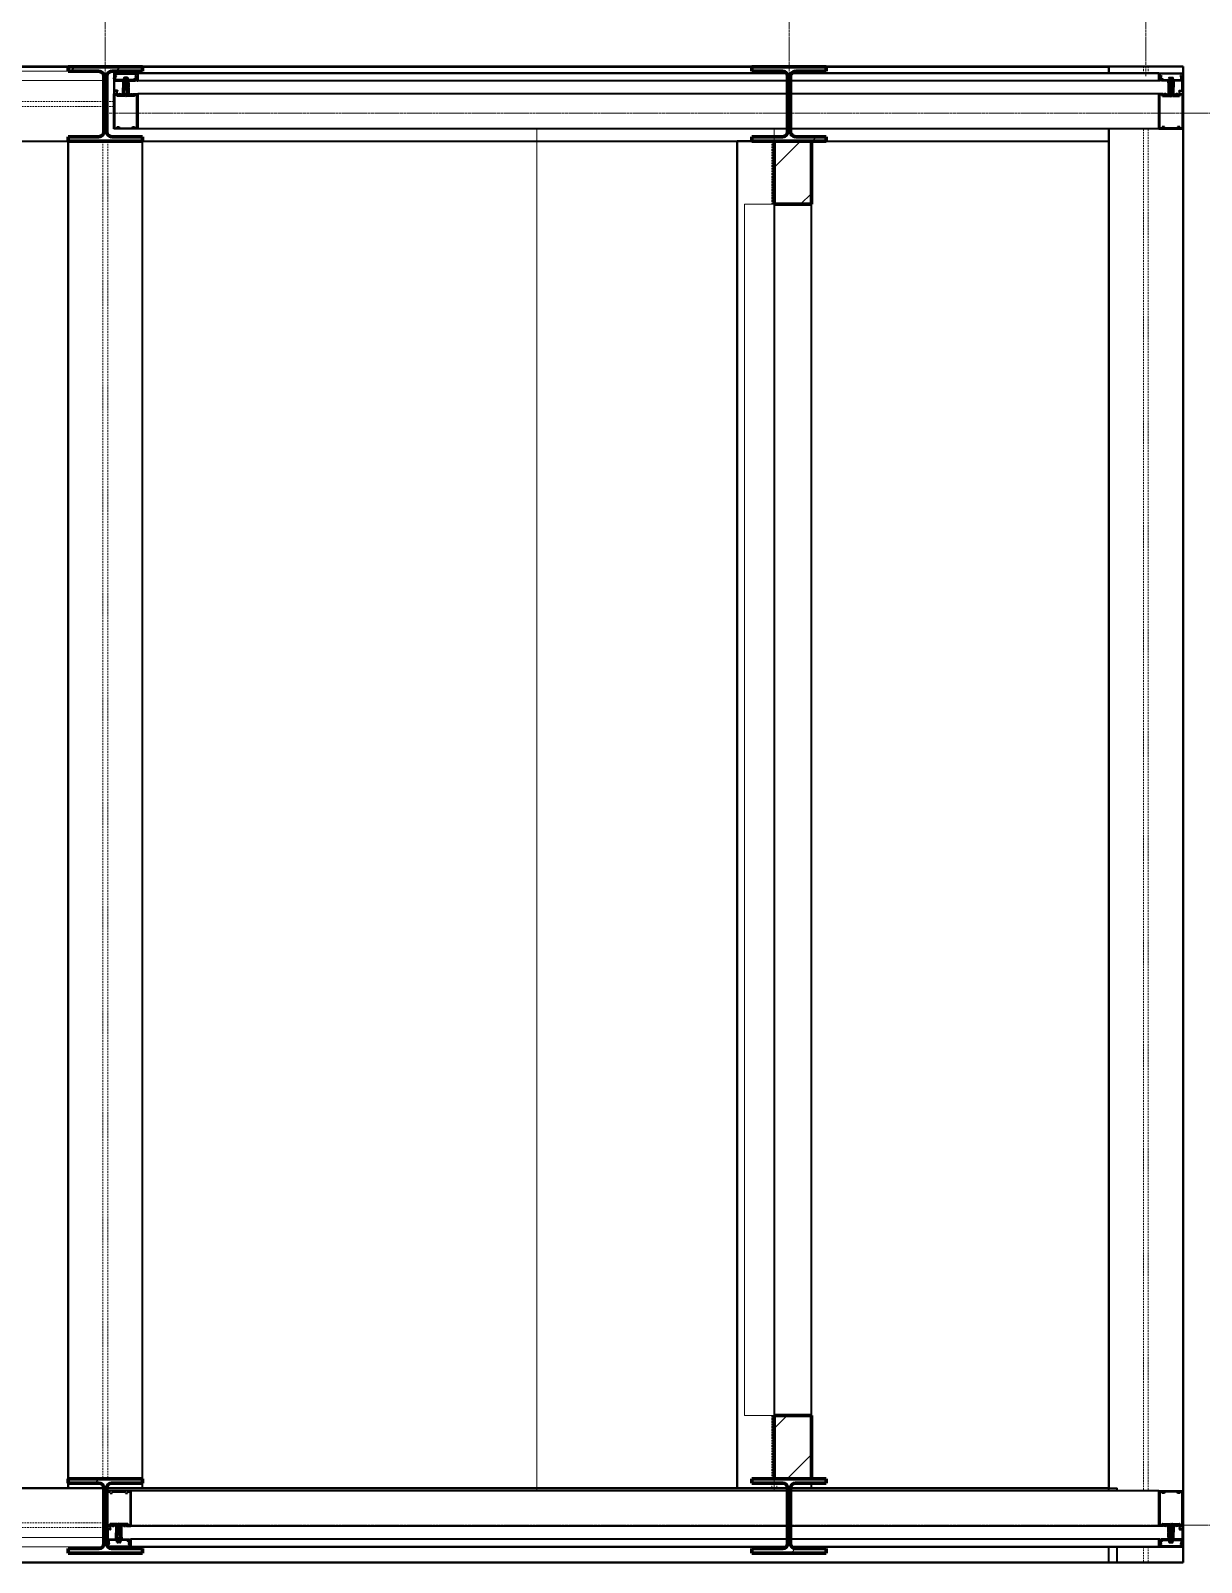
# Model space of a CAD drawing. Header units: millimetres. Extents: x -172 to 74841, y -20332 to 6639.
# Drawn here: x 48275 to 51425, y -14564 to -10442 of the extents above; entities that cross this region are included whole.
import ezdxf

# ---------------------------------------------------------------- set-up
doc = ezdxf.new("R2010")
doc.units = ezdxf.units.MM
doc.linetypes.add('DPA_Hidden 100', pattern=[7.2, 4.7, -2.5])
doc.linetypes.add('DPA_Hidden 50', pattern=[3, 2, -1])
for name, color, linetype, lineweight in [('A-DETL', 1, 'Continuous', 70), ('A-DETL-GENF', 2, 'Continuous', 35), ('A-DOOR', 3, 'Continuous', 9), ('A-DOOR-E', 2, 'Continuous', 25), ('A-DOOR-HDLN', 2, 'Continuous', 9), ('A-GLAZ-CURT', 2, 'Continuous', 9), ('A-GLAZ-CWMG', 2, 'Continuous', 35), ('A-ROOF', 2, 'Continuous', 35), ('A-WALL', 5, 'Continuous', 35), ('A-WALL-PATT', 1, 'Continuous', 35), ('S-BEAM', 2, 'Continuous', 35), ('S-COLS', 6, 'Continuous', 70), ('S-COLS-E', 2, 'Continuous', 35), ('WALL-E', 2, 'Continuous', 35)]:
    doc.layers.add(name, color=color, linetype=linetype, lineweight=lineweight)

# ---------------------------------------------------------------- blocks, each defined once
blk = doc.blocks.new('H-Wide Flange-Column - H200x200x49_9-V1-4214-01 ENLARGED ENTRANCE 4 GROUND LEVEL - REFLECTED CEILING PLAN')
at = {"layer": 'S-COLS-E', "lineweight": 9}
h = blk.add_hatch(dxfattribs=at)
h.set_pattern_fill('FP_9', color=256, style=0, pattern_type=2)
h.set_pattern_definition([(45, (887782.32, 10639.4), (-251.44717, 251.44717), []), (45, (887782.32, 11020.4), (-251.44717, 251.44717), [])])
h.paths.add_polyline_path([(87.7, -100), (100, -100), (100, -88), (17, -88), (7.8, -84.2), (4, -75), (4, 75), (7.8, 84.2), (17, 88), (100, 88), (100, 100), (-100, 100), (-100, 88), (-17, 88), (-7.8, 84.2), (-4, 75), (-4, -75), (-7.8, -84.2), (-17, -88), (-100, -88), (-100, -100), (63.7, -100)])
at = {"layer": 'S-COLS'}
for p, q in [((-100, 100), (100, 100)), ((-100, 88), (-100, 100)), ((-17, 88), (-100, 88)), ((100, 88), (17, 88)), ((100, 100), (100, 88)), ((-4, -75), (-4, 75)), ((4, 75), (4, -75)), ((-100, -100), (-100, -88)), ((-100, -88), (-17, -88)), ((100, -100), (-100, -100)), ((17, -88), (100, -88)), ((100, -88), (100, -100))]:
    blk.add_line(p, q, dxfattribs=at)
for centre, start, end in [((-17, 75), 360, 90), ((17, 75), 90, 180), ((-17, -75), 270, 0), ((17, -75), 180, 270)]:
    blk.add_arc(centre, 13, start, end, dxfattribs=at)
blk = doc.blocks.new('H-Wide Flange-Column - H200x200x49_9-V4-4214-01 ENLARGED ENTRANCE 4 GROUND LEVEL - REFLECTED CEILING PLAN')
at = {"layer": 'S-COLS-E', "lineweight": 9}
h = blk.add_hatch(dxfattribs=at)
h.set_pattern_fill('FP_12', color=256, style=0, pattern_type=2)
h.set_pattern_definition([(45, (887782.32, 14439.4), (-251.44717, 251.44717), []), (45, (887782.32, 14820.4), (-251.44717, 251.44717), [])])
h.paths.add_polyline_path([(-2.6, -100), (100, -100), (100, -88), (17, -88), (7.2, -82.8), (4, -75), (4, 75), (7.8, 84.2), (17, 88), (100, 88), (100, 100), (-100, 100), (-100, 88), (-17, 88), (-7.8, 84.2), (-4, 75), (-4, -75), (-7.8, -84.2), (-17, -88), (-100, -88), (-100, -100)])
at = {"layer": 'S-COLS'}
for p, q in [((-100, 100), (100, 100)), ((-100, 88), (-100, 100)), ((-17, 88), (-100, 88)), ((100, 88), (17, 88)), ((100, 100), (100, 88)), ((-4, -75), (-4, 75)), ((4, 75), (4, -75)), ((-100, -100), (-100, -88)), ((-100, -88), (-17, -88)), ((100, -100), (-100, -100)), ((17, -88), (100, -88)), ((100, -88), (100, -100))]:
    blk.add_line(p, q, dxfattribs=at)
for centre, start, end in [((-17, 75), 360, 90), ((17, 75), 90, 180), ((-17, -75), 270, 0), ((17, -75), 180, 270)]:
    blk.add_arc(centre, 13, start, end, dxfattribs=at)
blk = doc.blocks.new('Curtain Panel - GlazedPanel_Single_Clear-17889040-4214-01 ENLARGED ENTRANCE 4 GROUND LEVEL - REFLECTED CEILING PLAN')
at = {"layer": 'A-GLAZ-CURT'}
for p, q in [((-1397.6, 17.5), (-382.6, 17.5)), ((-1397.6, -17.5), (-1397.6, 17.5)), ((-374.6, 17.5), (1397.6, 17.5)), ((1397.6, 17.5), (1397.6, -17.5)), ((-382.6, -17.5), (-1397.6, -17.5)), ((1397.6, -17.5), (-374.6, -17.5))]:
    blk.add_line(p, q, dxfattribs=at)
blk = doc.blocks.new('Rectangular Mullion - DPA-AR_Rectangular_Mullion_Bottom_Right _Flip-17889038-4214-01 ENLARGED ENTRANCE 4 GROUND LEVEL - REFLECTED CEILING PLAN')
at = {"layer": 'A-GLAZ-CWMG'}
for p, q in [((-887694.6, -10556.7), (-887694.6, -10576.7)), ((-887694.6, -10576.7), (-887694.6, -10556.7)), ((-887694.6, -10556.7), (-885949.5, -10556.7)), ((-885949.5, -10556.7), (-887694.6, -10556.7)), ((-885946.3, -10576.7), (-887694.6, -10576.7)), ((-885946.3, -10576.7), (-887694.6, -10576.7)), ((-884947.3, -10576.7), (-885938.3, -10576.7)), ((-884947.3, -10576.7), (-885938.3, -10576.7)), ((-885935.1, -10556.7), (-884947.3, -10556.7)), ((-884947.3, -10556.7), (-885935.1, -10556.7)), ((-884947.3, -10556.7), (-884947.3, -10576.7)), ((-884947.3, -10576.7), (-884947.3, -10556.7)), ((-887694.6, -10611.7), (-887694.6, -10706.7)), ((-887694.6, -10706.7), (-887694.6, -10611.7)), ((-885946.3, -10611.7), (-887694.6, -10611.7)), ((-885946.3, -10611.7), (-887694.6, -10611.7)), ((-884947.3, -10611.7), (-885938.3, -10611.7)), ((-884947.3, -10611.7), (-885938.3, -10611.7)), ((-884947.3, -10611.7), (-884947.3, -10706.7)), ((-884947.3, -10706.7), (-884947.3, -10611.7)), ((-885946.3, -10706.7), (-887694.6, -10706.7)), ((-885946.3, -10706.7), (-887694.6, -10706.7)), ((-884947.3, -10706.7), (-885938.3, -10706.7)), ((-884947.3, -10706.7), (-885938.3, -10706.7))]:
    blk.add_line(p, q, dxfattribs=at)
blk = doc.blocks.new('Rectangular Mullion - 65 x 150mm-17686081-4214-01 ENLARGED ENTRANCE 4 GROUND LEVEL - REFLECTED CEILING PLAN')
at = {"layer": 'A-DETL-GENF'}
for p, q in [((-32.5, 25.3), (-32.5, 37.5)), ((-32.5, 37.5), (32.5, 37.5)), ((-32.5, 18), (-32.5, 22.7)), ((-29.9, 17.5), (-32, 17.5)), ((-31.7, 23.5), (-30.7, 23.5)), ((-31.2, 36.2), (-31.2, 25.8)), ((-15.9, 36.2), (-31.2, 36.2)), ((-31.2, 25.8), (-30.5, 25.8)), ((-30.5, 23.7), (-31, 23.7)), ((-30.3, 26), (-27.6, 30.6)), ((-26.8, 21.3), (-29, 21.3)), ((-25.9, 29.6), (-27.4, 26.9)), ((-27.4, 26.9), (-27.4, 23.5)), ((-27.4, 23.5), (-24.5, 23.5)), ((-5.7, 17.5), (-25.9, 17.5)), ((-23, 22), (-23, 20)), ((-23, 20), (-8.3, 20)), ((0, 36), (-15.9, 36.2)), ((-7.6, 20.7), (-8.3, 20)), ((-8, 12.1), (-8, 17.5)), ((-8, 12.1), (-8, 0.5)), ((-8, 12.1), (-6.9, 12.1)), ((-7.7, 0.2), (-6.7, 0.2)), ((-7.6, 20.7), (-0.4, 20.7)), ((-6.6, 12.5), (-6.9, 12.1)), ((-6.2, 12.1), (-6.6, 12.5)), ((-6.3, 20.7), (-6.3, 21.7)), ((-6.3, 21.7), (6.3, 21.7)), ((-4.3, 12.1), (-6.2, 12.1)), ((-5.7, 17.5), (-5.3, 17.1)), ((-5.3, 17.1), (-5, 17.5)), ((-5.2, 25.2), (-5.2, 21.7)), ((5.1, 25.3), (-5.1, 25.3)), ((-5, 17.5), (5, 17.5)), ((-4.9, 4.3), (-4.9, 12.1)), ((-4.9, 4.3), (-2.4, 1.4)), ((4.9, 4.3), (-4.9, 4.3)), ((-3.9, 12.5), (-4.3, 12.1)), ((-3.9, 26.1), (3.9, 26.1)), ((-3.6, 12.1), (-3.9, 12.5)), ((-2.5, 12.1), (-3.6, 12.1)), ((-2.6, 25.2), (-2.6, 21.7)), ((-2.5, 12.1), (-2.5, 17.5)), ((-2.5, 1.8), (-2.5, 12.1)), ((-1.1, -3.8), (-2.5, 1.8)), ((-2.4, 1.4), (-2.4, -23.5)), ((-2.4, 1.4), (2.4, 1.4)), ((0, 20.3), (-0.4, 20.7)), ((15.9, 36.2), (0, 36)), ((0.4, 20.7), (0, 20.3)), ((0.4, 20.7), (7.6, 20.7)), ((2.5, 1.8), (1.1, -3.8)), ((2.4, 1.4), (4.9, 4.3)), ((2.4, -23.5), (2.4, 1.4)), ((2.5, 12.1), (2.5, 17.5)), ((2.5, 12.1), (2.5, 1.6)), ((3.6, 12.1), (2.5, 12.1)), ((2.6, 25.2), (2.6, 21.7)), ((3.9, 12.5), (3.6, 12.1)), ((4.3, 12.1), (3.9, 12.5)), ((6.2, 12.1), (4.3, 12.1)), ((4.9, 4.3), (4.9, 12.1)), ((5, 17.5), (5.3, 17.1)), ((5.2, 25.2), (5.2, 21.7)), ((5.3, 17.1), (5.7, 17.5)), ((28.4, 17.5), (5.7, 17.5)), ((6.6, 12.5), (6.2, 12.1)), ((6.3, 21.7), (6.3, 20.7)), ((6.9, 12.1), (6.6, 12.5)), ((6.7, 0.2), (7.7, 0.2)), ((6.9, 12.1), (8, 12.1)), ((8.3, 20), (7.6, 20.7)), ((8, 17.5), (8, 12.1)), ((8, 12.1), (8, 0.5)), ((8.3, 20), (27.4, 20)), ((31.2, 36.2), (15.9, 36.2)), ((27.4, 26.9), (25.9, 29.6)), ((27.4, 20), (27.4, 26.9)), ((27.6, 30.6), (30.3, 26)), ((30, -7.1), (30, 16)), ((30.5, 25.8), (31.2, 25.8)), ((31, 23.7), (30.5, 23.7)), ((30.7, 23.5), (31.7, 23.5)), ((31.2, 25.8), (31.2, 36.2)), ((32.5, 37.5), (32.5, 25.3)), ((32.5, 22.7), (32.5, -11.2)), ((-21, -17.5), (-32.5, -17.5)), ((-32.5, -17.5), (-32.5, -112.5)), ((-30, -20), (-24, -20)), ((-30, -110), (-30, -20)), ((-24, -20), (-24, -23.1)), ((-23.2, -23.8), (-4.1, -23.8)), ((-17.9, -21.3), (-20.2, -21.3)), ((-13.8, -17.5), (-17.1, -17.5)), ((-13.1, -20.5), (-13.1, -18.3)), ((-5.9, -21.3), (-12.3, -21.3)), ((-10.5, -19.4), (-10.5, -21.3)), ((-8, -18.7), (-9.7, -18.7)), ((-8, -2), (-8, -18.7)), ((-6.7, -1.7), (-7.7, -1.7)), ((-6.4, -0.1), (-6.4, -1.5)), ((-5.4, -19.8), (-5.4, -4.6)), ((-5.4, -4.6), (-3.5, -4.6)), ((-5.1, -18.3), (-5.1, -20.5)), ((-0.8, -17.5), (-4.3, -17.5)), ((-2.6, -20.8), (2.6, -20.8)), ((-2.6, -22.3), (-2.6, -20.8)), ((-2.4, -23.5), (0, -25.9)), ((0, -18.3), (-0.8, -17.5)), ((0.8, -17.5), (0, -18.3)), ((0, -25.9), (2.4, -23.5)), ((4.3, -17.5), (0.8, -17.5)), ((2.6, -20.8), (2.6, -22.3)), ((3.5, -4.6), (5.4, -4.6)), ((4.1, -23.8), (23.2, -23.8)), ((5.1, -20.5), (5.1, -18.3)), ((5.4, -4.6), (5.4, -19.8)), ((12.3, -21.3), (5.9, -21.3)), ((6.4, -1.5), (6.4, -0.1)), ((7.7, -1.7), (6.7, -1.7)), ((8, -18.7), (8, -2)), ((9.7, -18.7), (8, -18.7)), ((10.5, -21.3), (10.5, -19.4)), ((13.1, -18.3), (13.1, -20.5)), ((17.1, -17.5), (13.8, -17.5)), ((20.2, -21.3), (17.9, -21.3)), ((32.5, -17.5), (21, -17.5)), ((22.3, -10.4), (22.3, -9.4)), ((23.1, -8.6), (28.4, -8.6)), ((32.5, -11.2), (23.1, -11.2)), ((23.3, -17.5), (23.3, -11.2)), ((24, -23.1), (24, -20)), ((24, -20), (30, -20)), ((30, -20), (30, -110)), ((32.5, -11.2), (32.5, -17.5)), ((32.5, -112.5), (32.5, -17.5)), ((-32.5, -112.5), (32.5, -112.5)), ((-25.1, -110), (-30, -110)), ((-23.6, -106.9), (-23.6, -108.4)), ((-17.7, -106.9), (-23.6, -106.9)), ((-17.7, -108.4), (-17.7, -106.9)), ((16.1, -110), (-16.1, -110)), ((17.7, -106.9), (17.7, -108.4)), ((23.6, -106.9), (17.7, -106.9)), ((23.6, -108.4), (23.6, -106.9)), ((30, -110), (25.1, -110))]:
    blk.add_line(p, q, dxfattribs=at)
for centre, radius, start, end in [((-31, 25.3), 1.52, 180, 270), ((-31.7, 22.7), 0.762, 90, 180), ((-32, 18), 0.508, 180, 270), ((-30.7, 24.8), 1.27, 270, 71.3371), ((-30.5, 24.8), 1.02, 270, 90), ((-29, 20), 1.27, 90, 180), ((-28, 19.8), 2.29, 180, 225.1897), ((-29.9, 17.9), 0.381, 270, 45.1897), ((-26.8, 30.1), 1.02, 330, 150), ((-26.8, 20), 1.27, 0, 90), ((-25.9, 17.9), 0.381, 134.8103, 270), ((-27.8, 19.8), 2.29, 314.8103, 0), ((-24.5, 22), 1.52, 0, 90), ((-7.7, 0.5), 0.254, 180, 270), ((-6.7, -0.1), 0.254, 0, 90), ((-3.9, 24.7), 1.38, 20.9416, 159.0732), ((0, 21.9), 4.19, 54.2873, 125.7127), ((3.9, 24.7), 1.38, 20.9416, 159.0732), ((6.7, -0.1), 0.254, 90, 180), ((7.7, 0.5), 0.254, 270, 0), ((26.8, 30.1), 1.02, 30, 210), ((28.4, 16), 1.52, 0, 90), ((30.7, 24.8), 1.27, 108.6629, 270), ((30.5, 24.8), 1.02, 90, 270), ((31, 25.3), 1.52, 270, 0), ((31.7, 22.7), 0.762, 0, 90), ((-23.2, -23.1), 0.762, 180, 270), ((-19.2, -19.8), 2.29, 134.8103, 180), ((-20.2, -20), 1.27, 180, 270), ((-21, -17.9), 0.381, 314.8103, 90), ((-17.9, -20), 1.27, 270, 0), ((-17.1, -17.9), 0.381, 90, 225.1897), ((-18.9, -19.8), 2.29, 0, 45.1897), ((-13.8, -18.3), 0.762, 0, 90), ((-12.3, -20.5), 0.762, 180, 270), ((-9.7, -19.4), 0.762, 90, 180), ((-7.7, -2), 0.254, 90, 180), ((-6.9, -19.8), 1.52, 270, 0), ((-6.7, -1.5), 0.254, 270, 0), ((-5.9, -20.5), 0.762, 270, 0), ((-4.3, -18.3), 0.762, 90, 180), ((-4.1, -22.3), 1.52, 270, 0), ((0, -3.5), 3.63, 197.5064, 342.4936), ((0, -3.5), 1.09, 195, 345), ((4.1, -22.3), 1.52, 180, 270), ((4.3, -18.3), 0.762, 0, 90), ((5.9, -20.5), 0.762, 180, 270), ((6.9, -19.8), 1.52, 180, 270), ((6.7, -1.5), 0.254, 180, 270), ((7.7, -2), 0.254, 0, 90), ((9.7, -19.4), 0.762, 0, 90), ((12.3, -20.5), 0.762, 270, 0), ((13.8, -18.3), 0.762, 90, 180), ((18.9, -19.8), 2.29, 134.8103, 180), ((17.9, -20), 1.27, 180, 270), ((17.1, -17.9), 0.381, 314.8103, 90), ((20.2, -20), 1.27, 270, 0), ((21, -17.9), 0.381, 90, 225.1897), ((19.2, -19.8), 2.29, 0, 45.1897), ((23.1, -9.4), 0.762, 90, 180), ((23.1, -10.4), 0.762, 180, 270), ((23.2, -23.1), 0.762, 270, 0), ((28.4, -7.1), 1.52, 270, 0), ((-25.1, -108.4), 1.52, 270, 0), ((-16.1, -108.4), 1.52, 180, 270), ((16.1, -108.4), 1.52, 270, 0), ((25.1, -108.4), 1.52, 180, 270)]:
    blk.add_arc(centre, radius, start, end, dxfattribs=at)
blk = doc.blocks.new('Rectangular Mullion - DPA-AR_Rectangular_Mullion_Bottom_Right _Flip-17790767-4214-01 ENLARGED ENTRANCE 4 GROUND LEVEL - REFLECTED CEILING PLAN')
at = {"layer": 'A-GLAZ-CWMG', "lineweight": 9}
for p, q in [((0, 37.5), (-65, 37.5)), ((-65, 37.5), (-65, 17.5)), ((-65, 17.5), (-41, 17.5)), ((-41, 17.5), (-41, -17.5)), ((0, -112.5), (0, 37.5)), ((-41, -17.5), (-65, -17.5)), ((-65, -17.5), (-65, -112.5)), ((-65, -112.5), (0, -112.5))]:
    blk.add_line(p, q, dxfattribs=at)
blk = doc.blocks.new('Rectangular Mullion - 65 x 150mm-17686078-4214-01 ENLARGED ENTRANCE 4 GROUND LEVEL - REFLECTED CEILING PLAN')
at = {"layer": 'A-DETL-GENF'}
for p, q in [((-32.5, 37.5), (-32.5, 25.3)), ((32.5, 37.5), (-32.5, 37.5)), ((-32.5, 22.7), (-32.5, -11.1)), ((-30.7, 23.5), (-31.7, 23.5)), ((-31.2, 25.8), (-31.2, 36.2)), ((-31.2, 36.2), (-15.9, 36.2)), ((-30.5, 25.8), (-31.2, 25.8)), ((-31, 23.7), (-30.5, 23.7)), ((-27.6, 30.6), (-30.3, 26)), ((-30, -7.1), (-30, 16)), ((-28.4, 17.5), (-5.7, 17.5)), ((-27.4, 26.9), (-25.9, 29.6)), ((-27.4, 20), (-27.4, 26.9)), ((-8.3, 20), (-27.4, 20)), ((-15.9, 36.2), (0, 36)), ((-8.3, 20), (-7.6, 20.7)), ((-8, 17.5), (-8, 12.1)), ((-6.9, 12.1), (-8, 12.1)), ((-8, 12.1), (-8, 0.5)), ((-6.7, 0.2), (-7.7, 0.2)), ((-0.4, 20.7), (-7.6, 20.7)), ((-6.9, 12.1), (-6.6, 12.5)), ((-6.6, 12.5), (-6.2, 12.1)), ((6.3, 21.7), (-6.3, 21.7)), ((-6.3, 21.7), (-6.3, 20.7)), ((-6.2, 12.1), (-4.3, 12.1)), ((-5.3, 17.1), (-5.7, 17.5)), ((-5, 17.5), (-5.3, 17.1)), ((-5.2, 25.2), (-5.2, 21.7)), ((-5.1, 25.3), (5.1, 25.3)), ((5, 17.5), (-5, 17.5)), ((-4.9, 4.3), (-4.9, 12.1)), ((-4.9, 4.3), (4.9, 4.3)), ((-2.4, 1.4), (-4.9, 4.3)), ((-4.3, 12.1), (-3.9, 12.5)), ((3.9, 26.1), (-3.9, 26.1)), ((-3.9, 12.5), (-3.6, 12.1)), ((-3.6, 12.1), (-2.5, 12.1)), ((-2.6, 25.2), (-2.6, 21.7)), ((-2.5, 12.1), (-2.5, 17.5)), ((-2.5, 12.1), (-2.5, 1.6)), ((-2.5, 1.8), (-1.1, -3.8)), ((-2.4, -23.5), (-2.4, 1.4)), ((2.4, 1.4), (-2.4, 1.4)), ((-0.4, 20.7), (0, 20.3)), ((0, 36), (15.9, 36.2)), ((0, 20.3), (0.4, 20.7)), ((7.6, 20.7), (0.4, 20.7)), ((1.1, -3.8), (2.5, 1.8)), ((4.9, 4.3), (2.4, 1.4)), ((2.4, 1.4), (2.4, -23.5)), ((2.5, 12.1), (2.5, 17.5)), ((2.5, 12.1), (3.6, 12.1)), ((2.5, 1.8), (2.5, 12.1)), ((2.6, 25.2), (2.6, 21.7)), ((3.6, 12.1), (3.9, 12.5)), ((3.9, 12.5), (4.3, 12.1)), ((4.3, 12.1), (6.2, 12.1)), ((4.9, 4.3), (4.9, 12.1)), ((5.3, 17.1), (5, 17.5)), ((5.2, 25.2), (5.2, 21.7)), ((5.7, 17.5), (5.3, 17.1)), ((5.7, 17.5), (25.9, 17.5)), ((6.2, 12.1), (6.6, 12.5)), ((6.3, 20.7), (6.3, 21.7)), ((6.6, 12.5), (6.9, 12.1)), ((7.7, 0.2), (6.7, 0.2)), ((8, 12.1), (6.9, 12.1)), ((7.6, 20.7), (8.3, 20)), ((8, 12.1), (8, 17.5)), ((8, 12.1), (8, 0.5)), ((23, 20), (8.3, 20)), ((15.9, 36.2), (31.2, 36.2)), ((23, 22), (23, 20)), ((27.4, 23.5), (24.5, 23.5)), ((25.9, 29.6), (27.4, 26.9)), ((26.8, 21.3), (29, 21.3)), ((27.4, 26.9), (27.4, 23.5)), ((30.3, 26), (27.6, 30.6)), ((29.9, 17.5), (32, 17.5)), ((31.2, 25.8), (30.5, 25.8)), ((30.5, 23.7), (31, 23.7)), ((31.7, 23.5), (30.7, 23.5)), ((31.2, 36.2), (31.2, 25.8)), ((32.5, 25.3), (32.5, 37.5)), ((32.5, 18), (32.5, 22.7)), ((-32.5, -11.1), (-23.1, -11.1)), ((-32.5, -11.2), (-32.5, -17.5)), ((-32.5, -17.5), (-21, -17.5)), ((-32.5, -112.5), (-32.5, -17.5)), ((-24, -20), (-30, -20)), ((-30, -20), (-30, -110)), ((-23.1, -8.6), (-28.4, -8.6)), ((-24, -23.1), (-24, -20)), ((-23.3, -17.5), (-23.3, -11.1)), ((-4.1, -23.8), (-23.2, -23.8)), ((-22.3, -10.4), (-22.3, -9.4)), ((-20.2, -21.3), (-17.9, -21.3)), ((-17.1, -17.5), (-13.8, -17.5)), ((-13.1, -18.3), (-13.1, -20.5)), ((-12.3, -21.3), (-5.9, -21.3)), ((-10.5, -21.3), (-10.5, -19.4)), ((-9.7, -18.7), (-8, -18.7)), ((-8, -18.7), (-8, -2)), ((-7.7, -1.7), (-6.7, -1.7)), ((-6.4, -1.5), (-6.4, -0.1)), ((-3.5, -4.6), (-5.4, -4.6)), ((-5.4, -4.6), (-5.4, -19.8)), ((-5.1, -20.5), (-5.1, -18.3)), ((-4.3, -17.5), (-0.8, -17.5)), ((-2.6, -20.8), (-2.6, -22.3)), ((2.6, -20.8), (-2.6, -20.8)), ((0, -25.9), (-2.4, -23.5)), ((-0.8, -17.5), (0, -18.3)), ((0, -18.3), (0.8, -17.5)), ((2.4, -23.5), (0, -25.9)), ((0.8, -17.5), (4.3, -17.5)), ((2.6, -22.3), (2.6, -20.8)), ((5.4, -4.6), (3.5, -4.6)), ((23.2, -23.8), (4.1, -23.8)), ((5.1, -18.3), (5.1, -20.5)), ((5.4, -19.8), (5.4, -4.6)), ((5.9, -21.3), (12.3, -21.3)), ((6.4, -0.1), (6.4, -1.5)), ((6.7, -1.7), (7.7, -1.7)), ((8, -2), (8, -18.7)), ((8, -18.7), (9.7, -18.7)), ((10.5, -19.4), (10.5, -21.3)), ((13.1, -20.5), (13.1, -18.3)), ((13.8, -17.5), (17.1, -17.5)), ((17.9, -21.3), (20.2, -21.3)), ((21, -17.5), (32.5, -17.5)), ((24, -20), (24, -23.1)), ((30, -20), (24, -20)), ((30, -110), (30, -20)), ((32.5, -17.5), (32.5, -112.5)), ((32.5, -112.5), (-32.5, -112.5)), ((-30, -110), (-25.1, -110)), ((-23.6, -108.4), (-23.6, -106.9)), ((-23.6, -106.9), (-17.7, -106.9)), ((-17.7, -106.9), (-17.7, -108.4)), ((-16.1, -110), (16.1, -110)), ((17.7, -106.9), (23.6, -106.9)), ((17.7, -108.4), (17.7, -106.9)), ((23.6, -106.9), (23.6, -108.4)), ((25.1, -110), (30, -110))]:
    blk.add_line(p, q, dxfattribs=at)
for centre, radius, start, end in [((-31, 25.3), 1.52, 180, 270), ((-31.7, 22.7), 0.762, 90, 180), ((-30.7, 24.8), 1.27, 270, 71.3371), ((-30.5, 24.8), 1.02, 270, 90), ((-28.4, 16), 1.52, 90, 180), ((-26.8, 30.1), 1.02, 330, 150), ((-7.7, 0.5), 0.254, 180, 270), ((-6.7, -0.1), 0.254, 0, 90), ((-3.9, 24.7), 1.38, 20.9268, 159.0584), ((0, 21.9), 4.19, 54.2873, 125.7127), ((3.9, 24.7), 1.38, 20.9268, 159.0584), ((6.7, -0.1), 0.254, 90, 180), ((7.7, 0.5), 0.254, 270, 0), ((24.5, 22), 1.52, 90, 180), ((26.8, 20), 1.27, 90, 180), ((27.8, 19.8), 2.29, 180, 225.1897), ((26.8, 30.1), 1.02, 30, 210), ((25.9, 17.9), 0.381, 270, 45.1897), ((29, 20), 1.27, 360, 90), ((30.7, 24.8), 1.27, 108.6629, 270), ((30.5, 24.8), 1.02, 90, 270), ((29.9, 17.9), 0.381, 134.8103, 270), ((28, 19.8), 2.29, 314.8103, 360), ((31, 25.3), 1.52, 270, 0), ((31.7, 22.7), 0.762, 0, 90), ((32, 18), 0.508, 270, 0), ((-28.4, -7.1), 1.52, 180, 270), ((-23.2, -23.1), 0.762, 180, 270), ((-23.1, -9.4), 0.762, 0, 90), ((-23.1, -10.4), 0.762, 270, 0), ((-19.2, -19.8), 2.29, 134.8103, 180), ((-20.2, -20), 1.27, 180, 270), ((-21, -17.9), 0.381, 314.8103, 90), ((-17.9, -20), 1.27, 270, 360), ((-17.1, -17.9), 0.381, 90, 225.1897), ((-18.9, -19.8), 2.29, 360, 45.1897), ((-13.8, -18.3), 0.762, 0, 90), ((-12.3, -20.5), 0.762, 180, 270), ((-9.7, -19.4), 0.762, 90, 180), ((-7.7, -2), 0.254, 90, 180), ((-6.9, -19.8), 1.52, 270, 0), ((-6.7, -1.5), 0.254, 270, 0), ((-5.9, -20.5), 0.762, 270, 0), ((-4.3, -18.3), 0.762, 90, 180), ((-4.1, -22.3), 1.52, 270, 0), ((0, -3.5), 3.63, 197.5064, 342.4936), ((0, -3.5), 1.09, 195, 345), ((4.1, -22.3), 1.52, 180, 270), ((4.3, -18.3), 0.762, 360, 90), ((5.9, -20.5), 0.762, 180, 270), ((6.9, -19.8), 1.52, 180, 270), ((6.7, -1.5), 0.254, 180, 270), ((7.7, -2), 0.254, 360, 90), ((9.7, -19.4), 0.762, 0, 90), ((12.3, -20.5), 0.762, 270, 0), ((13.8, -18.3), 0.762, 90, 180), ((18.9, -19.8), 2.29, 134.8103, 180), ((17.9, -20), 1.27, 180, 270), ((17.1, -17.9), 0.381, 314.8103, 90), ((20.2, -20), 1.27, 270, 0), ((21, -17.9), 0.381, 90, 225.1897), ((19.2, -19.8), 2.29, 0, 45.1897), ((23.2, -23.1), 0.762, 270, 0), ((-25.1, -108.4), 1.52, 270, 0), ((-16.1, -108.4), 1.52, 180, 270), ((16.1, -108.4), 1.52, 270, 0), ((25.1, -108.4), 1.52, 180, 270)]:
    blk.add_arc(centre, radius, start, end, dxfattribs=at)
blk = doc.blocks.new('Rectangular Mullion - DPA-AR_Rectangular_Mullion_Bottom_Left _Flip-17790768-4214-01 ENLARGED ENTRANCE 4 GROUND LEVEL - REFLECTED CEILING PLAN')
at = {"layer": 'A-GLAZ-CWMG', "lineweight": 9}
for p, q in [((-65, 37.5), (0, 37.5)), ((-65, 17.5), (-65, 37.5)), ((-41, 17.5), (-65, 17.5)), ((-41, -17.5), (-41, 17.5)), ((0, 37.5), (0, -112.5)), ((-65, -112.5), (-65, -17.5)), ((-65, -17.5), (-41, -17.5)), ((0, -112.5), (-65, -112.5))]:
    blk.add_line(p, q, dxfattribs=at)
blk = doc.blocks.new('H-Wide Flange Beams - H200x200x49_9-17769350-4214-01 ENLARGED ENTRANCE 4 GROUND LEVEL - REFLECTED CEILING PLAN')
at = {"layer": 'S-BEAM'}
for p, q in [((-1396, 100), (-1396, -100)), ((-1396, -100), (-1396, 100)), ((-1396, 100), (-1396, 17)), ((-1396, 17), (-1396, 100)), ((-1396, 100), (-1354.1, 100)), ((-1203.8, 100), (2461.7, 100)), ((2461.7, 100), (-1196, 100)), ((-1196, 100), (2461.7, 100)), ((-1196, 100), (2461.7, 100)), ((2630, 100), (2611.7, 100)), ((2611.7, 100), (2630, 100)), ((2611.7, 100), (2630, 100)), ((2611.7, 100), (2630, 100)), ((2630, 100), (2630, 17)), ((2630, 17), (2630, 100)), ((2630, 100), (2630, -100)), ((2630, -100), (2630, 100)), ((-1396, 17), (-1396, 4.4)), ((-1396, 4.4), (-1396, 17)), ((2630, 17), (2630, 4.4)), ((2630, 4.4), (2630, 17)), ((-1396, -17), (-1396, -4.4)), ((-1396, -4.4), (-1396, -17)), ((-1396, -100), (-1396, -17)), ((-1396, -17), (-1396, -100)), ((2630, -17), (2630, -4.4)), ((2630, -4.4), (2630, -17)), ((2630, -100), (2630, -17)), ((2630, -17), (2630, -100)), ((-1396, -100), (2630, -100)), ((-1396, -100), (2630, -100)), ((-1396, -100), (2630, -100)), ((-1396, -100), (2630, -100))]:
    blk.add_line(p, q, dxfattribs=at)
at = {"layer": 'S-BEAM', "linetype": 'DPA_Hidden 100', "lineweight": 9}
for p, q in [((-1354.1, 6.5), (-1396, 6.5)), ((2461.7, 6.5), (-1203.8, 6.5)), ((2630, 6.5), (2611.7, 6.5)), ((-1354.1, -6.5), (-1396, -6.5)), ((2461.7, -6.5), (-1203.8, -6.5)), ((2630, -6.5), (2611.7, -6.5))]:
    blk.add_line(p, q, dxfattribs=at)
blk = doc.blocks.new('H-Wide Flange Beams - H200x200x49_9-17888861-4214-01 ENLARGED ENTRANCE 4 GROUND LEVEL - REFLECTED CEILING PLAN')
at = {"layer": 'S-BEAM'}
for p, q in [((3277.4, 100), (-4294.1, 100)), ((-4294.1, 100), (3277.4, 100)), ((-4294.1, 100), (3277.4, 100)), ((-4294.1, 100), (3277.4, 100)), ((3277.4, 100), (3277.4, 82.7)), ((3277.4, 82.7), (3277.4, 100)), ((3277.4, 100), (3277.4, 82.7)), ((3277.4, 82.7), (3277.4, 100)), ((3277.4, -67.3), (3277.4, -100)), ((3277.4, -100), (3277.4, -67.3)), ((3277.4, -67.3), (3277.4, -100)), ((3277.4, -100), (3277.4, -67.3)), ((-4294.1, -100), (3277.4, -100)), ((-4294.1, -100), (3277.4, -100)), ((-4294.1, -100), (3277.4, -100)), ((-4294.1, -100), (3277.4, -100))]:
    blk.add_line(p, q, dxfattribs=at)
at = {"layer": 'S-BEAM', "linetype": 'DPA_Hidden 100', "lineweight": 9}
for p, q in [((573.5, 6.5), (-1818.5, 6.5)), ((600.3, 6.5), (581.5, 6.5)), ((573.5, -6.5), (-1818.5, -6.5)), ((600.3, -6.5), (581.5, -6.5))]:
    blk.add_line(p, q, dxfattribs=at)
blk = doc.blocks.new('H-Wide Flange Beams - H200x200x49_9-17888608-4214-01 ENLARGED ENTRANCE 4 GROUND LEVEL - REFLECTED CEILING PLAN')
at = {"layer": 'S-BEAM'}
for p, q in [((573.5, 100), (-1818.5, 100)), ((-1818.5, 100), (573.5, 100)), ((-1818.5, 100), (573.5, 100)), ((-1818.5, 100), (573.5, 100)), ((2413.5, 100), (581.5, 100)), ((581.5, 100), (2413.5, 100)), ((581.5, 100), (2413.5, 100)), ((581.5, 100), (2413.5, 100)), ((3277.5, 100), (2421.5, 100)), ((2421.5, 100), (3277.5, 100)), ((2421.5, 100), (3277.5, 100)), ((2421.5, 100), (3300.1, 100)), ((3300.1, 92.3), (3300.1, 100)), ((3300.1, -100), (3300.1, -58.1)), ((-4287.9, -100), (3300.1, -100)), ((-4287.9, -100), (3300.1, -100)), ((-4287.9, -100), (3300.1, -100)), ((-4287.9, -100), (3300.1, -100))]:
    blk.add_line(p, q, dxfattribs=at)
at = {"layer": 'S-BEAM', "linetype": 'DPA_Hidden 100', "lineweight": 9}
for p, q in [((573.5, 6.5), (-1818.5, 6.5)), ((573.5, -6.5), (-1818.5, -6.5))]:
    blk.add_line(p, q, dxfattribs=at)
blk = doc.blocks.new('System Panel - Glazed-17791762-4214-01 ENLARGED ENTRANCE 4 GROUND LEVEL - REFLECTED CEILING PLAN')
at = {"layer": 'A-GLAZ-CURT'}
for p, q in [((-3548, 0.5), (-3548, 12.5)), ((-3548, 12.5), (-1156, 12.5)), ((-1169, -12.5), (-3535, -12.5))]:
    blk.add_line(p, q, dxfattribs=at)
blk = doc.blocks.new('H-Wide Flange Beams - H200x200x49_9-V5-4214-01 ENLARGED ENTRANCE 4 GROUND LEVEL - REFLECTED CEILING PLAN')
at = {"layer": 'S-BEAM'}
for p, q in [((-1196, 100), (-1196, 4)), ((-1196, 4), (-1196, 100)), ((-1196, 100), (-1196, 17)), ((-1196, 17), (-1196, 100)), ((2429, 100), (-1196, 100)), ((-1196, 100), (2429, 100)), ((-1196, 100), (2429, 100)), ((-1196, 100), (2429, 100)), ((2429, 100), (2429, 17)), ((2429, 17), (2429, 100)), ((2429, 100), (2429, -100)), ((2429, -100), (2429, 100)), ((-1196, 17), (-1196, 4.4)), ((-1196, 4.4), (-1196, 17)), ((2429, 17), (2429, 4.4)), ((2429, 4.4), (2429, 17)), ((-1196, -4), (-1196, -100)), ((-1196, -100), (-1196, -4)), ((-1196, -17), (-1196, -4.4)), ((-1196, -4.4), (-1196, -17)), ((-1196, -100), (-1196, -17)), ((-1196, -17), (-1196, -100)), ((2429, -17), (2429, -4.4)), ((2429, -4.4), (2429, -17)), ((2429, -100), (2429, -17)), ((2429, -17), (2429, -100)), ((-1196, -100), (2429, -100)), ((-1196, -100), (2429, -100)), ((-1196, -100), (2429, -100)), ((-1196, -100), (2429, -100))]:
    blk.add_line(p, q, dxfattribs=at)
at = {"layer": 'S-BEAM', "linetype": 'DPA_Hidden 100', "lineweight": 9}
for p, q in [((-1190, 6.5), (-1196, 6.5)), ((2429, 6.5), (-1171, 6.5)), ((-1190, -6.5), (-1196, -6.5)), ((2429, -6.5), (-1171, -6.5))]:
    blk.add_line(p, q, dxfattribs=at)
blk = doc.blocks.new('Curtain Panel - GlazedPanel_Single_Clear-17889002-4214-01 ENLARGED ENTRANCE 4 GROUND LEVEL - REFLECTED CEILING PLAN')
at = {"layer": 'A-GLAZ-CURT'}
for p, q in [((-1407, -17.5), (-1407, 17.5)), ((-1407, 17.5), (-392, 17.5)), ((-384, 17.5), (1407, 17.5)), ((1407, 17.5), (1407, -17.5)), ((-392, -17.5), (-1407, -17.5)), ((1407, -17.5), (-384, -17.5))]:
    blk.add_line(p, q, dxfattribs=at)
blk = doc.blocks.new('Rectangular Mullion - DPA-AR_Rectangular_Mullion_Bottom_Right _Flip-17889000-4214-01 ENLARGED ENTRANCE 4 GROUND LEVEL - REFLECTED CEILING PLAN')
at = {"layer": 'A-GLAZ-CWMG'}
for p, q in [((-887713.3, -14467.2), (-887713.3, -14372.2)), ((-887713.3, -14372.2), (-887713.3, -14467.2)), ((-885946.3, -14372.2), (-887713.3, -14372.2)), ((-885946.3, -14372.2), (-887713.3, -14372.2)), ((-884947.3, -14372.2), (-885938.3, -14372.2)), ((-884947.3, -14372.2), (-885938.3, -14372.2)), ((-884947.3, -14467.2), (-884947.3, -14372.2)), ((-884947.3, -14372.2), (-884947.3, -14467.2)), ((-885946.3, -14467.2), (-887713.3, -14467.2)), ((-885946.3, -14467.2), (-887713.3, -14467.2)), ((-884947.3, -14467.2), (-885938.3, -14467.2)), ((-884947.3, -14467.2), (-885938.3, -14467.2)), ((-887713.3, -14522.2), (-887713.3, -14502.2)), ((-887713.3, -14502.2), (-887713.3, -14522.2)), ((-885946.3, -14502.2), (-887713.3, -14502.2)), ((-885946.3, -14502.2), (-887713.3, -14502.2)), ((-884947.3, -14502.2), (-885938.3, -14502.2)), ((-884947.3, -14502.2), (-885938.3, -14502.2)), ((-884947.3, -14522.2), (-884947.3, -14502.2)), ((-884947.3, -14502.2), (-884947.3, -14522.2)), ((-887713.3, -14522.2), (-885949.5, -14522.2)), ((-885949.5, -14522.2), (-887713.3, -14522.2)), ((-885935.1, -14522.2), (-884947.3, -14522.2)), ((-884947.3, -14522.2), (-885935.1, -14522.2))]:
    blk.add_line(p, q, dxfattribs=at)
blk = doc.blocks.new('Rectangular Mullion - DPA-AR_Rectangular_Mullion_Bottom_Right _Flip-17791809-4214-01 ENLARGED ENTRANCE 4 GROUND LEVEL - REFLECTED CEILING PLAN')
at = {"layer": 'A-GLAZ-CWMG', "lineweight": 9}
for p, q in [((0, 112.5), (-65, 112.5)), ((-65, 112.5), (-65, 17.5)), ((0, -29.8), (0, 112.5)), ((-65, 17.5), (-41, 17.5)), ((-41, 17.5), (-41, -17.5)), ((-41, -17.5), (-65, -17.5)), ((-65, -17.5), (-65, -37.5)), ((-65, -37.5), (-3.2, -37.5))]:
    blk.add_line(p, q, dxfattribs=at)
blk = doc.blocks.new('Rectangular Mullion - DPA-AR_Rectangular_Mullion_Bottom_Left _Flip-17791810-4214-01 ENLARGED ENTRANCE 4 GROUND LEVEL - REFLECTED CEILING PLAN')
at = {"layer": 'A-GLAZ-CWMG', "lineweight": 9}
for p, q in [((-65, 17.5), (-65, 112.5)), ((-65, 112.5), (0, 112.5)), ((0, 112.5), (0, -37.5)), ((-41, 17.5), (-65, 17.5)), ((-41, -17.5), (-41, 17.5)), ((-65, -37.5), (-65, -17.5)), ((-65, -17.5), (-41, -17.5)), ((0, -37.5), (-65, -37.5))]:
    blk.add_line(p, q, dxfattribs=at)
blk = doc.blocks.new('System Panel - Glazed-V10-4214-01 ENLARGED ENTRANCE 4 GROUND LEVEL - REFLECTED CEILING PLAN')
at = {"layer": 'A-GLAZ-CURT'}
for p, q in [((-3548, -12.5), (-3548, 4.7)), ((-3544.8, 12.5), (-1159.2, 12.5)), ((-1156, -12.5), (-3548, -12.5))]:
    blk.add_line(p, q, dxfattribs=at)
blk = doc.blocks.new('H-Wide Flange Beams - H200x200x49_9-V11-4214-01 ENLARGED ENTRANCE 4 GROUND LEVEL - REFLECTED CEILING PLAN')
at = {"layer": 'S-BEAM'}
for p, q in [((-1196, 100), (-1196, -36)), ((-1196, -36), (-1196, 100)), ((-1196, 100), (-1196, 17)), ((-1196, 17), (-1196, 100)), ((2429, 100), (-1196, 100)), ((-1196, 100), (2429, 100)), ((-1196, 100), (2429, 100)), ((-1196, 100), (2429, 100)), ((2429, 100), (2429, 17)), ((2429, 17), (2429, 100)), ((2429, 100), (2429, -100)), ((2429, -100), (2429, 100)), ((-1196, 17), (-1196, 4.4)), ((-1196, 4.4), (-1196, 17)), ((2429, 17), (2429, 4.4)), ((2429, 4.4), (2429, 17)), ((-1196, -17), (-1196, -4.4)), ((-1196, -4.4), (-1196, -17)), ((-1196, -36), (-1196, -17)), ((-1196, -17), (-1196, -36)), ((2429, -17), (2429, -4.4)), ((2429, -4.4), (2429, -17)), ((2429, -100), (2429, -17)), ((2429, -17), (2429, -100)), ((-1196, -44), (-1196, -100)), ((-1196, -100), (-1196, -44)), ((-1196, -44), (-1196, -100)), ((-1196, -100), (-1196, -44)), ((-1196, -100), (-1183, -100)), ((-1196, -100), (-1183, -100)), ((-1196, -100), (-1183, -100)), ((-1196, -100), (-1183, -100)), ((-1171, -100), (2429, -100)), ((-1171, -100), (2429, -100)), ((-1171, -100), (2429, -100)), ((-1171, -100), (2429, -100))]:
    blk.add_line(p, q, dxfattribs=at)
at = {"layer": 'S-BEAM', "linetype": 'DPA_Hidden 100', "lineweight": 9}
for p, q in [((-1183, 6.5), (-1196, 6.5)), ((-1001, 6.5), (-1171, 6.5)), ((2429, 6.5), (2259, 6.5)), ((-1183, -6.5), (-1196, -6.5))]:
    blk.add_line(p, q, dxfattribs=at)
blk = doc.blocks.new('M_Door-Overhead-Rolling - RS-18924033-4214-01 ENLARGED ENTRANCE 4 GROUND LEVEL - REFLECTED CEILING PLAN')
at = {"layer": 'A-DOOR'}
for p, q in [((-1630, 130), (1630, 130)), ((-1630, 50), (-1630, 130)), ((1630, 130), (1630, 50)), ((1630, 50), (-1630, 50))]:
    blk.add_line(p, q, dxfattribs=at)
at = {"layer": 'A-DOOR-HDLN'}
for p, q in [((-1833.2, 688.8), (1833.2, 688.8)), ((-1833.2, 50), (-1833.2, 688.8)), ((1833.2, 50), (1833.2, 688.8)), ((-1833.2, 50), (-1630, 50)), ((1630, 50), (1833.2, 50))]:
    blk.add_line(p, q, dxfattribs=at)
blk = doc.blocks.new('H-Wide Flange-Column - H200x200x49_9-V30-4214-01 ENLARGED ENTRANCE 4 GROUND LEVEL - REFLECTED CEILING PLAN')
at = {"layer": 'S-COLS-E', "lineweight": 9}
h = blk.add_hatch(dxfattribs=at)
h.set_pattern_fill('FP_22', color=256, style=0, pattern_type=2)
h.set_pattern_definition([(45, (885942.32, 10639.4), (-251.44717, 251.44717), []), (45, (885942.32, 11020.4), (-251.44717, 251.44717), [])])
h.paths.add_polyline_path([(60, -100), (100, -100), (100, -88), (17, -88), (7.8, -84.2), (4, -75), (4, 75), (7.8, 84.2), (17, 88), (100, 88), (100, 100), (-100, 100), (-100, 88), (-17, 88), (-7.2, 82.7), (-4, 75), (-4, -75), (-7.8, -84.2), (-17, -88), (-100, -88), (-100, -100), (10, -100)])
at = {"layer": 'S-COLS'}
for p, q in [((-100, 100), (100, 100)), ((-100, 88), (-100, 100)), ((-17, 88), (-100, 88)), ((100, 88), (17, 88)), ((100, 100), (100, 88)), ((-4, -75), (-4, 75)), ((4, 75), (4, -75)), ((-100, -100), (-100, -88)), ((-100, -88), (-17, -88)), ((100, -100), (-100, -100)), ((17, -88), (100, -88)), ((100, -88), (100, -100))]:
    blk.add_line(p, q, dxfattribs=at)
for centre, start, end in [((-17, 75), 360, 90), ((17, 75), 90, 180), ((-17, -75), 270, 0), ((17, -75), 180, 270)]:
    blk.add_arc(centre, 13, start, end, dxfattribs=at)
blk = doc.blocks.new('H-Wide Flange-Column - H200x200x49_9-V31-4214-01 ENLARGED ENTRANCE 4 GROUND LEVEL - REFLECTED CEILING PLAN')
at = {"layer": 'S-COLS-E', "lineweight": 9}
h = blk.add_hatch(dxfattribs=at)
h.set_pattern_fill('FP_23', color=256, style=0, pattern_type=2)
h.set_pattern_definition([(45, (885942.32, 14439.4), (-251.44717, 251.44717), []), (45, (885942.32, 14820.4), (-251.44717, 251.44717), [])])
h.paths.add_polyline_path([(100, -100), (100, -88), (17, -88), (7.2, -82.8), (4, -75), (4, 75), (7.8, 84.2), (17, 88), (100, 88), (100, 100), (-100, 100), (-100, 88), (-17, 88), (-7.8, 84.2), (-4, 75), (-4, -75), (-7.8, -84.2), (-17, -88), (-100, -88), (-100, -100)])
at = {"layer": 'S-COLS'}
for p, q in [((-100, 100), (100, 100)), ((-100, 88), (-100, 100)), ((-17, 88), (-100, 88)), ((100, 88), (17, 88)), ((100, 100), (100, 88)), ((-4, -75), (-4, 75)), ((4, 75), (4, -75)), ((-100, -100), (-100, -88)), ((-100, -88), (-17, -88)), ((100, -100), (-100, -100)), ((17, -88), (100, -88)), ((100, -88), (100, -100))]:
    blk.add_line(p, q, dxfattribs=at)
for centre, start, end in [((-17, 75), 360, 90), ((17, 75), 90, 180), ((-17, -75), 270, 0), ((17, -75), 180, 270)]:
    blk.add_arc(centre, 13, start, end, dxfattribs=at)

msp = doc.modelspace()

# ---------------------------------------------------------------- hatches: boundary and pattern name
at = {"layer": 'A-WALL-PATT', "lineweight": 9}
h = msp.add_hatch(dxfattribs=at)
h.set_pattern_fill('FP_21', color=256, style=0, pattern_type=2)
h.set_pattern_definition([(45, (936258.07, 0), (-84.852814, 84.852814), [])])
h.paths.add_polyline_path([(50298.8, -14339.4), (50375.8, -14339.4), (50375.8, -14169.4), (50275.8, -14169.4), (50275.8, -14339.4)])
h.paths.add_polyline_path([(50375.8, -10909.4), (50375.8, -10739.4), (50275.8, -10739.4), (50275.8, -10909.4), (50325.8, -10909.4)])

# ---------------------------------------------------------------- linework, layer by layer
at = {"layer": 'A-DETL', "color": 8, "linetype": 'DPA_Hidden 50', "lineweight": 9}
for p, q in [((48475.8, -10564.4), (48475.8, -7564.4)), ((50315.8, -10564.4), (50315.8, -7564.4)), ((51275.8, -10564.4), (51275.8, -7564.4)), ((48479.8, -10664.4), (52779.8, -10664.4)), ((48479.8, -14464.4), (52679.8, -14464.4))]:
    msp.add_line(p, q, dxfattribs=at)
at = {"layer": 'A-ROOF'}
for p, q in [((51375.8, -10538.4), (43618.5, -10538.4)), ((43618.5, -10538.4), (51375.8, -10538.4)), ((51375.8, -14564.4), (51375.8, -10538.4)), ((51375.8, -10538.4), (51375.8, -14564.4)), ((43618.5, -14564.4), (51375.8, -14564.4)), ((51375.8, -14564.4), (43618.5, -14564.4))]:
    msp.add_line(p, q, dxfattribs=at)
at = {"layer": 'A-WALL', "color": 10, "lineweight": 70}
for p, q in [((50275.8, -10909.4), (50275.8, -10739.4)), ((50275.8, -10739.4), (50325.8, -10739.4)), ((50325.8, -10739.4), (50375.8, -10739.4)), ((50375.8, -10739.4), (50375.8, -10909.4)), ((50325.8, -10909.4), (50275.8, -10909.4)), ((50375.8, -10909.4), (50325.8, -10909.4)), ((50275.8, -14339.4), (50275.8, -14169.4)), ((50275.8, -14169.4), (50325.8, -14169.4)), ((50325.8, -14169.4), (50375.8, -14169.4)), ((50375.8, -14169.4), (50375.8, -14339.4)), ((50325.8, -14339.4), (50275.8, -14339.4)), ((50375.8, -14339.4), (50325.8, -14339.4))]:
    msp.add_line(p, q, dxfattribs=at)
at = {"layer": 'WALL-E'}
for p, q in [((50275.8, -10909.4), (50275.8, -14169.4)), ((50375.8, -10909.4), (50275.8, -10909.4)), ((50375.8, -14169.4), (50375.8, -10909.4)), ((50375.8, -14169.4), (50275.8, -14169.4))]:
    msp.add_line(p, q, dxfattribs=at)

# ---------------------------------------------------------------- block references
at = {"layer": 'A-DETL-GENF', "lineweight": 9, "extrusion": (0, 0, -1)}
for name, p in [('Rectangular Mullion - 65 x 150mm-17686081-4214-01 ENLARGED ENTRANCE 4 GROUND LEVEL - REFLECTED CEILING PLAN', (-48531, -10594.2)), ('Rectangular Mullion - 65 x 150mm-17686078-4214-01 ENLARGED ENTRANCE 4 GROUND LEVEL - REFLECTED CEILING PLAN', (-51343.3, -10594.2))]:
    msp.add_blockref(name, p, dxfattribs=at)
at = {"layer": 'A-DOOR-E', "rotation": 90}
msp.add_blockref('M_Door-Overhead-Rolling - RS-18924033-4214-01 ENLARGED ENTRANCE 4 GROUND LEVEL - REFLECTED CEILING PLAN', (50325.8, -12539.4), dxfattribs=at)
at = {"layer": 'A-GLAZ-CURT', "rotation": 180}
for name, p in [('System Panel - Glazed-17791762-4214-01 ENLARGED ENTRANCE 4 GROUND LEVEL - REFLECTED CEILING PLAN', (44923.8, -10563.9)), ('Curtain Panel - GlazedPanel_Single_Clear-17889040-4214-01 ENLARGED ENTRANCE 4 GROUND LEVEL - REFLECTED CEILING PLAN', (49937.1, -10594.2)), ('Curtain Panel - GlazedPanel_Single_Clear-17889002-4214-01 ENLARGED ENTRANCE 4 GROUND LEVEL - REFLECTED CEILING PLAN', (49927.8, -14484.7)), ('System Panel - Glazed-V10-4214-01 ENLARGED ENTRANCE 4 GROUND LEVEL - REFLECTED CEILING PLAN', (44923.8, -14509.7))]:
    msp.add_blockref(name, p, dxfattribs=at)
at = {"layer": 'A-GLAZ-CWMG', "extrusion": (0, 0, -1)}
for name, p in [('Rectangular Mullion - DPA-AR_Rectangular_Mullion_Bottom_Right _Flip-17790767-4214-01 ENLARGED ENTRANCE 4 GROUND LEVEL - REFLECTED CEILING PLAN', (-48498.5, -10594.2)), ('Rectangular Mullion - DPA-AR_Rectangular_Mullion_Bottom_Right _Flip-17791809-4214-01 ENLARGED ENTRANCE 4 GROUND LEVEL - REFLECTED CEILING PLAN', (-48479.8, -14484.7))]:
    msp.add_blockref(name, p, dxfattribs=at)
at = {"layer": 'A-GLAZ-CWMG'}
for name, p in [('Rectangular Mullion - DPA-AR_Rectangular_Mullion_Bottom_Right _Flip-17889038-4214-01 ENLARGED ENTRANCE 4 GROUND LEVEL - REFLECTED CEILING PLAN', (936258.1, 0)), ('Rectangular Mullion - DPA-AR_Rectangular_Mullion_Bottom_Left _Flip-17790768-4214-01 ENLARGED ENTRANCE 4 GROUND LEVEL - REFLECTED CEILING PLAN', (51375.8, -10594.2)), ('Rectangular Mullion - DPA-AR_Rectangular_Mullion_Bottom_Right _Flip-17889000-4214-01 ENLARGED ENTRANCE 4 GROUND LEVEL - REFLECTED CEILING PLAN', (936258.1, 0)), ('Rectangular Mullion - DPA-AR_Rectangular_Mullion_Bottom_Left _Flip-17791810-4214-01 ENLARGED ENTRANCE 4 GROUND LEVEL - REFLECTED CEILING PLAN', (51375.8, -14484.7))]:
    msp.add_blockref(name, p, dxfattribs=at)
at = {"layer": 'A-GLAZ-CWMG', "lineweight": 9, "rotation": 180}
for name, p in [('Rectangular Mullion - 65 x 150mm-17686081-4214-01 ENLARGED ENTRANCE 4 GROUND LEVEL - REFLECTED CEILING PLAN', (48512.3, -14484.7)), ('Rectangular Mullion - 65 x 150mm-17686078-4214-01 ENLARGED ENTRANCE 4 GROUND LEVEL - REFLECTED CEILING PLAN', (51343.3, -14484.7))]:
    msp.add_blockref(name, p, dxfattribs=at)
at = {"layer": 'S-BEAM'}
for name, p in [('H-Wide Flange Beams - H200x200x49_9-17888861-4214-01 ENLARGED ENTRANCE 4 GROUND LEVEL - REFLECTED CEILING PLAN', (47898.2, -10639.4)), ('H-Wide Flange Beams - H200x200x49_9-17888608-4214-01 ENLARGED ENTRANCE 4 GROUND LEVEL - REFLECTED CEILING PLAN', (47898.2, -14464.4))]:
    msp.add_blockref(name, p, dxfattribs=at)
at = {"layer": 'S-BEAM', "rotation": 90.00000000000037}
for name, p in [('H-Wide Flange Beams - H200x200x49_9-17769350-4214-01 ENLARGED ENTRANCE 4 GROUND LEVEL - REFLECTED CEILING PLAN', (51275.8, -13168.4)), ('H-Wide Flange Beams - H200x200x49_9-V5-4214-01 ENLARGED ENTRANCE 4 GROUND LEVEL - REFLECTED CEILING PLAN', (48475.8, -13168.4)), ('H-Wide Flange Beams - H200x200x49_9-V11-4214-01 ENLARGED ENTRANCE 4 GROUND LEVEL - REFLECTED CEILING PLAN', (50275.8, -13168.4))]:
    msp.add_blockref(name, p, dxfattribs=at)
at = {"layer": 'S-COLS-E'}
for name, p in [('H-Wide Flange-Column - H200x200x49_9-V1-4214-01 ENLARGED ENTRANCE 4 GROUND LEVEL - REFLECTED CEILING PLAN', (48475.8, -10639.4)), ('H-Wide Flange-Column - H200x200x49_9-V30-4214-01 ENLARGED ENTRANCE 4 GROUND LEVEL - REFLECTED CEILING PLAN', (50315.8, -10639.4)), ('H-Wide Flange-Column - H200x200x49_9-V4-4214-01 ENLARGED ENTRANCE 4 GROUND LEVEL - REFLECTED CEILING PLAN', (48475.8, -14439.4)), ('H-Wide Flange-Column - H200x200x49_9-V31-4214-01 ENLARGED ENTRANCE 4 GROUND LEVEL - REFLECTED CEILING PLAN', (50315.8, -14439.4))]:
    msp.add_blockref(name, p, dxfattribs=at)

doc.saveas('drawing.dxf')
